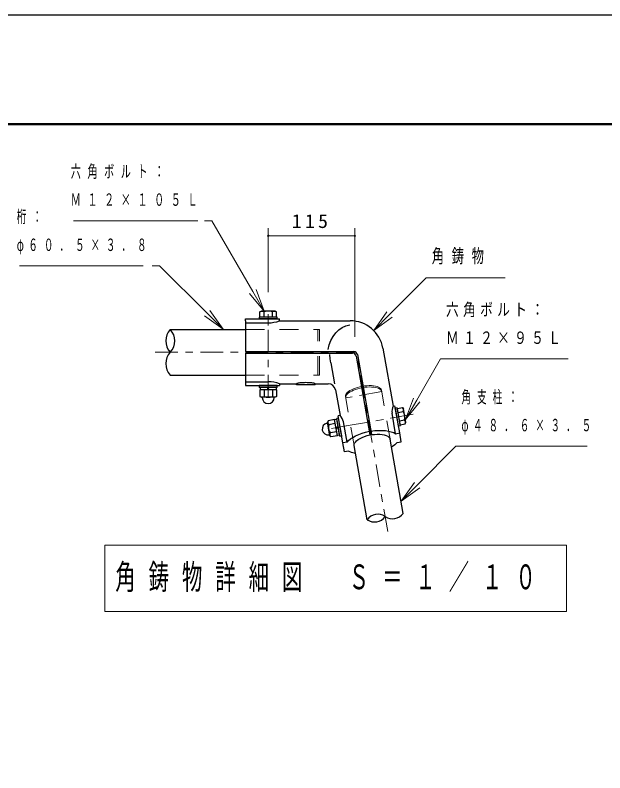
# Model space of a CAD drawing. Units: millimetres on the paper, with parts at other scales. Extents: x 197 to 617, y 140 to 437.
# Drawn here: x 411.3 to 489.6, y 336.3 to 436.9 of the extents above; entities that cross this region are included whole.
import ezdxf

# ---------------------------------------------------------------- set-up
doc = ezdxf.new("R2010")
doc.units = ezdxf.units.MM
doc.linetypes.add('USER1', pattern=[4.5, 2.5, -2])
doc.linetypes.add('USER2', pattern=[6, 3, -1, 1, -1])
for name, color, linetype, lineweight in [('A3図枠', 140, 'Continuous', 50), ('線', 2, 'Continuous', 25), ('補助', 2, 'Continuous', 13)]:
    doc.layers.add(name, color=color, linetype=linetype, lineweight=lineweight)
doc.styles.add('ＭＳ ゴシック', font='')
doc.styles.get('ＭＳ ゴシック').set_extended_font_data('MS Gothic')

# ---------------------------------------------------------------- blocks, each defined once
blk = doc.blocks.new('dimension_origin')
at = {"color": 0, "linetype": 'Continuous', "lineweight": -2}
blk.add_circle((0, 0), 1.25, dxfattribs=at)

msp = doc.modelspace()

# ---------------------------------------------------------------- linework, layer by layer
at = {"layer": 'A3図枠', "color": 7}
msp.add_line((599.142, 422.455), (214.142, 422.455), dxfattribs=at)
at = {"layer": '線'}
for p, q in [((443.764, 397.504), (443.961, 397.617)), ((445.761, 397.617), (443.961, 397.617)), ((445.958, 397.504), (445.761, 397.617)), ((446.061, 396.817), (443.661, 396.817)), ((443.661, 396.817), (443.661, 396.567)), ((446.061, 396.567), (443.661, 396.567)), ((443.764, 396.817), (443.764, 397.504)), ((445.958, 396.817), (443.764, 396.817)), ((444.313, 396.817), (444.313, 397.504)), ((445.41, 396.817), (445.41, 397.504)), ((445.958, 396.817), (445.958, 397.504)), ((446.061, 396.567), (446.061, 396.817)), ((441.863, 396.054), (444.861, 396.054)), ((441.861, 392.242), (456.214, 392.242)), ((441.861, 392.042), (456.036, 392.042)), ((456.529, 391.629), (458.374, 381.165)), ((456.707, 391.829), (458.581, 381.201)), ((453.161, 390.717), (453.646, 387.967)), ((441.863, 388.231), (444.861, 388.231)), ((446.061, 387.717), (443.661, 387.717)), ((443.661, 387.717), (443.661, 387.467)), ((446.061, 387.467), (443.661, 387.467)), ((445.936, 387.467), (443.786, 387.467)), ((443.786, 387.467), (443.786, 387.167)), ((444.844, 387.167), (444.764, 387.467)), ((444.958, 387.167), (444.878, 387.467)), ((445.936, 387.467), (445.936, 387.167)), ((446.061, 387.467), (446.061, 387.717)), ((445.958, 387.167), (443.764, 387.167)), ((443.764, 387.167), (443.764, 386.281)), ((445.936, 387.167), (443.786, 387.167)), ((444.313, 387.167), (444.313, 386.281)), ((445.41, 387.167), (445.41, 386.281)), ((445.958, 387.167), (445.958, 386.281)), ((443.764, 386.281), (443.961, 386.167)), ((445.761, 386.167), (443.961, 386.167)), ((444.061, 386.117), (444.061, 386.167)), ((445.661, 386.117), (445.661, 386.167)), ((445.958, 386.281), (445.761, 386.167)), ((461.987, 384.774), (461.741, 384.731)), ((462.158, 382.367), (461.741, 384.731)), ((462.404, 382.411), (461.987, 384.774)), ((462.005, 384.673), (462.681, 384.792)), ((462.386, 382.512), (462.005, 384.673)), ((462.681, 384.792), (462.827, 384.618)), ((463.14, 382.845), (462.827, 384.618)), ((461.779, 381.324), (461.301, 384.037)), ((462.1, 384.132), (462.776, 384.252)), ((452.691, 382.729), (452.74, 382.737)), ((452.801, 383.05), (452.723, 382.836)), ((453.035, 381.063), (452.723, 382.836)), ((453.673, 383.204), (452.801, 383.05)), ((453.769, 382.663), (452.896, 382.51)), ((454.054, 381.043), (453.673, 383.204)), ((453.973, 383.234), (453.677, 383.182)), ((454.051, 381.065), (453.677, 383.182)), ((454.197, 383.401), (453.951, 383.357)), ((454.368, 380.994), (453.951, 383.357)), ((454.346, 381.117), (453.973, 383.234)), ((454.614, 381.037), (454.197, 383.401)), ((455.326, 380.187), (454.848, 382.9)), ((462.291, 383.052), (462.966, 383.171)), ((462.386, 382.512), (463.062, 382.631)), ((463.062, 382.631), (463.14, 382.845)), ((453.959, 381.583), (453.086, 381.429)), ((453.861, 382.14), (454.142, 382.271)), ((453.881, 382.028), (454.162, 382.159)), ((462.158, 382.367), (462.404, 382.411)), ((452.969, 381.153), (453.018, 381.162)), ((453.182, 380.889), (453.035, 381.063)), ((454.054, 381.043), (453.182, 380.889)), ((454.346, 381.117), (454.051, 381.065)), ((454.368, 380.994), (454.614, 381.037))]:
    msp.add_line(p, q, dxfattribs=at)
at = {"layer": '線', "color": 1, "linetype": 'USER2', "lineweight": 13}
for p, q in [((444.861, 386.142), (444.861, 398.142)), ((444.861, 397.192), (444.861, 395.692)), ((429.861, 392.142), (456.361, 392.142)), ((460.74, 368.353), (456.578, 391.955)), ((444.861, 387.092), (444.861, 388.592)), ((459.934, 386.918), (455.147, 386.074)), ((464.087, 383.92), (452.27, 381.836)), ((462.565, 383.657), (461.087, 383.397)), ((453.79, 382.11), (455.267, 382.371))]:
    msp.add_line(p, q, dxfattribs=at)
at = {"layer": '線', "color": 7}
for p, q in [((441.861, 396.567), (446.361, 396.567)), ((441.861, 396.317), (441.861, 396.567)), ((446.361, 396.317), (446.361, 396.567)), ((441.861, 396.317), (441.861, 392.242)), ((446.359, 396.317), (455.752, 396.317)), ((431.861, 395.167), (441.861, 395.167)), ((460.085, 392.681), (461.443, 384.983)), ((441.861, 392.042), (441.861, 387.967)), ((431.861, 389.117), (441.861, 389.117)), ((441.861, 387.967), (441.861, 387.717)), ((441.861, 387.717), (446.361, 387.717)), ((446.359, 387.967), (448.611, 387.967)), ((446.361, 387.967), (446.361, 387.717)), ((448.611, 387.817), (448.611, 387.967)), ((451.111, 387.817), (448.611, 387.817)), ((451.111, 387.817), (451.111, 387.967)), ((451.111, 387.967), (452.807, 387.967)), ((453.791, 387.141), (454.391, 383.739)), ((461.443, 384.983), (461.689, 385.026)), ((462.324, 381.421), (461.689, 385.026)), ((454.391, 383.739), (454.145, 383.696)), ((454.781, 380.09), (454.145, 383.696)), ((462.966, 383.171), (463.078, 383.191)), ((461.779, 381.324), (462.324, 381.421)), ((462.531, 380.251), (462.324, 381.421)), ((462.785, 370.745), (461.049, 380.593)), ((455.326, 380.187), (454.781, 380.09)), ((454.987, 378.921), (454.781, 380.09)), ((457.999, 369.901), (456.263, 379.749)), ((461.985, 380.155), (462.531, 380.251)), ((455.532, 379.017), (454.987, 378.921))]:
    msp.add_line(p, q, dxfattribs=at)
at = {"layer": '線', "color": 4, "linetype": 'USER1', "lineweight": 13}
for p, q in [((441.861, 395.167), (451.661, 395.167)), ((451.461, 389.117), (451.461, 395.167)), ((451.661, 389.117), (451.661, 395.167)), ((441.861, 389.117), (451.661, 389.117)), ((461.049, 380.593), (459.902, 387.099)), ((456.263, 379.749), (455.116, 386.255))]:
    msp.add_line(p, q, dxfattribs=at)
at = {"layer": '線', "color": 7, "lineweight": 13}
for p, q in [((423.153, 366.518), (423.153, 357.718)), ((484.453, 366.518), (423.153, 366.518)), ((484.453, 357.718), (484.453, 366.518)), ((423.153, 357.718), (484.453, 357.718))]:
    msp.add_line(p, q, dxfattribs=at)
at = {"layer": '線', "color": 7}
msp.add_lwpolyline([(196.588, 139.92), (616.697, 139.92), (616.697, 436.915), (196.588, 436.915)], close=True, dxfattribs=at)
at = {"layer": '線'}
for points in [[(452.799, 392.492), (452.958, 393.124), (453.185, 393.714), (453.478, 394.249), (453.829, 394.72), (454.233, 395.119), (454.681, 395.436), (455.165, 395.666), (455.676, 395.804)], [(453.161, 390.717), (453.087, 391.279), (453.063, 391.842)], [(448.611, 387.967), (448.622, 387.991), (448.654, 388.014), (448.706, 388.037), (448.779, 388.058), (448.869, 388.078), (448.977, 388.095), (449.1, 388.111), (449.236, 388.124), (449.383, 388.135), (449.538, 388.142), (449.698, 388.147), (449.861, 388.149), (450.024, 388.147), (450.185, 388.142), (450.339, 388.135), (450.486, 388.124), (450.622, 388.111), (450.745, 388.095), (450.853, 388.078), (450.944, 388.058), (451.016, 388.037), (451.069, 388.014), (451.1, 387.991), (451.111, 387.967)]]:
    msp.add_lwpolyline(points, dxfattribs=at)
at = {"layer": '線', "color": 4, "linetype": 'USER1', "lineweight": 13}
for points in [[(455.116, 386.255), (455.114, 386.382), (455.154, 386.514), (455.234, 386.649), (455.353, 386.785), (455.508, 386.918), (455.698, 387.048), (455.919, 387.171), (456.167, 387.286), (456.439, 387.39), (456.728, 387.482), (457.031, 387.561), (457.342, 387.624), (457.655, 387.671), (457.967, 387.701), (458.27, 387.713), (458.561, 387.708), (458.833, 387.685), (459.083, 387.645), (459.305, 387.588), (459.498, 387.516), (459.656, 387.429), (459.777, 387.329), (459.859, 387.219), (459.902, 387.099)], [(455.147, 386.074), (455.146, 386.201), (455.186, 386.333), (455.266, 386.468), (455.385, 386.604), (455.54, 386.738), (455.73, 386.867), (455.951, 386.99), (456.199, 387.105), (456.47, 387.209), (456.76, 387.301), (457.063, 387.38), (457.373, 387.443), (457.687, 387.49), (457.999, 387.52), (458.302, 387.532), (458.592, 387.527), (458.865, 387.504), (459.115, 387.464), (459.337, 387.407), (459.529, 387.335), (459.688, 387.248), (459.809, 387.148), (459.891, 387.038), (459.934, 386.918)]]:
    msp.add_lwpolyline(points, dxfattribs=at)
at = {"layer": '線', "color": 7}
for points in [[(455.326, 380.187), (455.524, 380.407), (455.783, 380.624), (456.098, 380.833), (456.464, 381.03), (456.874, 381.213), (457.321, 381.377), (457.796, 381.52), (458.29, 381.639)], [(458.497, 381.676), (459.003, 381.733), (459.498, 381.761), (459.974, 381.76), (460.421, 381.728), (460.833, 381.668), (461.201, 381.579), (461.518, 381.464), (461.779, 381.324)], [(456.263, 379.749), (456.264, 379.901), (456.32, 380.059), (456.429, 380.221), (456.59, 380.382), (456.798, 380.54), (457.05, 380.69), (457.34, 380.831), (457.661, 380.959), (458.009, 381.071), (458.374, 381.165)], [(458.581, 381.201), (458.956, 381.238), (459.321, 381.251), (459.667, 381.241), (459.987, 381.208), (460.275, 381.153), (460.525, 381.076), (460.731, 380.979), (460.889, 380.865), (460.996, 380.735), (461.049, 380.593)], [(461.985, 380.155), (461.675, 379.833), (461.237, 379.523)], [(456.451, 378.679), (455.934, 378.821), (455.532, 379.017)]]:
    msp.add_lwpolyline(points, dxfattribs=at)
at = {"layer": '線'}
for centre, radius, start, end in [((444.038, 397.029), 0.548, 60.00001, 119.99999), ((444.861, 396.238), 1.38, 66.57346, 113.42654), ((445.684, 397.029), 0.548, 60.00001, 119.99999), ((444.856, 400.486), 4.432, 270.07279, 289.85948), ((433.431, 393.655), 2.18, 136.07099, 223.92901), ((430.291, 393.655), 2.18, 316.07099, 43.92901), ((433.431, 390.63), 2.18, 136.07099, 223.92901), ((456.036, 391.542), 0.5, 10, 90), ((456.214, 391.742), 0.5, 10, 90), ((444.856, 383.799), 4.432, 70.14052, 89.92721), ((444.038, 386.756), 0.548, 240.00001, 299.99999), ((444.861, 386.117), 0.8, 180, 0), ((444.861, 387.547), 1.38, 246.57346, 293.42654), ((445.684, 386.756), 0.548, 240.00001, 299.99999), ((463.036, 384.26), 1.749, 155.61012, 187.32058), ((462.261, 384.439), 0.548, 340.00001, 39.99999), ((453.141, 382.516), 1.749, 12.67942, 44.38988), ((461.625, 383.492), 1.38, 346.57346, 33.42654), ((452.83, 381.941), 0.8, 100, 280), ((453.316, 382.862), 0.548, 160.00001, 219.99999), ((454.238, 382.189), 1.38, 166.57346, 213.42654), ((462.546, 382.819), 0.548, 340.00001, 39.99999), ((453.602, 381.242), 0.548, 160.00001, 219.99999), ((459.415, 368.869), 1.751, 56.07233, 143.92767), ((461.37, 371.776), 1.751, 236.07233, 323.92767), ((458.977, 371.354), 1.751, 236.07233, 323.92767)]:
    msp.add_arc(centre, radius, start, end, dxfattribs=at)
at = {"layer": '線', "color": 7}
for centre, radius in [((455.752, 391.917), 4.4), ((452.807, 386.967), 1)]:
    msp.add_arc(centre, radius, 10, 90, dxfattribs=at)
at = {"layer": '補助'}
for p, q in [((419.013, 409.617), (435.518, 409.617)), ((437.384, 409.617), (436.384, 409.617)), ((442.813, 400.215), (437.384, 409.617)), ((444.861, 400.142), (444.861, 408.617)), ((456.361, 394.192), (456.361, 408.617)), ((444.861, 407.617), (456.361, 407.617)), ((411.85, 403.617), (428.246, 403.617)), ((430.436, 403.617), (429.436, 403.617)), ((436.74, 397.314), (430.436, 403.617)), ((460.984, 397.15), (465.852, 402.017)), ((465.852, 402.017), (466.852, 402.017)), ((466.852, 402.017), (476.305, 402.017)), ((442.38, 399.965), (444.313, 397.617)), ((444.313, 397.617), (442.813, 400.215)), ((443.246, 400.465), (444.313, 397.617)), ((437.093, 397.667), (438.861, 395.192)), ((436.386, 396.96), (438.861, 395.192)), ((438.861, 395.192), (436.74, 397.314)), ((460.631, 397.503), (458.863, 395.029)), ((458.863, 395.029), (460.984, 397.15)), ((461.338, 396.796), (458.863, 395.029)), ((464.578, 385.789), (467.746, 391.275)), ((467.746, 391.275), (468.746, 391.275)), ((468.746, 391.275), (484.692, 391.275)), ((464.145, 386.039), (463.078, 383.191)), ((463.078, 383.191), (464.578, 385.789)), ((465.011, 385.539), (463.078, 383.191)), ((464.62, 374.494), (469.792, 379.667)), ((469.792, 379.667), (470.792, 379.667)), ((470.792, 379.667), (487.188, 379.667)), ((464.266, 374.848), (462.498, 372.373)), ((462.498, 372.373), (464.62, 374.494)), ((464.973, 374.141), (462.498, 372.373))]:
    msp.add_line(p, q, dxfattribs=at)

# ---------------------------------------------------------------- block references
at = {"layer": '補助', "xscale": 0.0667, "yscale": 0.0667}
msp.add_blockref('dimension_origin', (444.861, 407.617), dxfattribs=at)
at = {"layer": '補助', "xscale": 0.0667, "yscale": 0.0667, "rotation": 180}
msp.add_blockref('dimension_origin', (456.361, 407.617), dxfattribs=at)

# ---------------------------------------------------------------- texts
at = {"layer": '線', "color": 7, "insert": (424.553, 362.118), "char_height": 3.299, "attachment_point": 4, "style": 'ＭＳ ゴシック'}
msp.add_mtext('\\T1.64;\\W0.6;角鋳物詳細図\u3000Ｓ＝１／１０', dxfattribs=at)
at = {"layer": '補助', "style": 'ＭＳ ゴシック'}
for s, insert, char_height, attachment_point in [('\\T1.64;\\W0.6;六角ボルト：', (418.638, 416.992), 1.65, 1), ('\\T1.64;\\W0.6;Ｍ１２×１０５Ｌ', (418.638, 413.242), 1.65, 1), ('\\T1.63;\\W0.55;桁：', (411.475, 410.992), 1.65, 1), ('\\T1.33;\\W1.05;115', (450.611, 408.617), 1.833, 8), ('\\T1.63;\\W0.55;φ６０．５×３．８', (411.475, 407.242), 1.65, 1), ('\\T1.63;\\W0.65;角鋳物', (466.577, 405.85), 1.833, 1), ('\\T1.34;\\W0.75;六角ボルト：', (468.471, 398.65), 1.65, 1), ('\\T1.34;\\W0.75;Ｍ１２×９５Ｌ', (468.471, 394.9), 1.65, 1), ('\\T1.63;\\W0.55;角支柱：', (470.517, 387.042), 1.65, 1), ('\\T1.63;\\W0.55;φ４８．６×３．５', (470.517, 383.292), 1.65, 1)]:
    msp.add_mtext(s, dxfattribs=dict(at, insert=insert, char_height=char_height, attachment_point=attachment_point))

doc.saveas('drawing.dxf')
